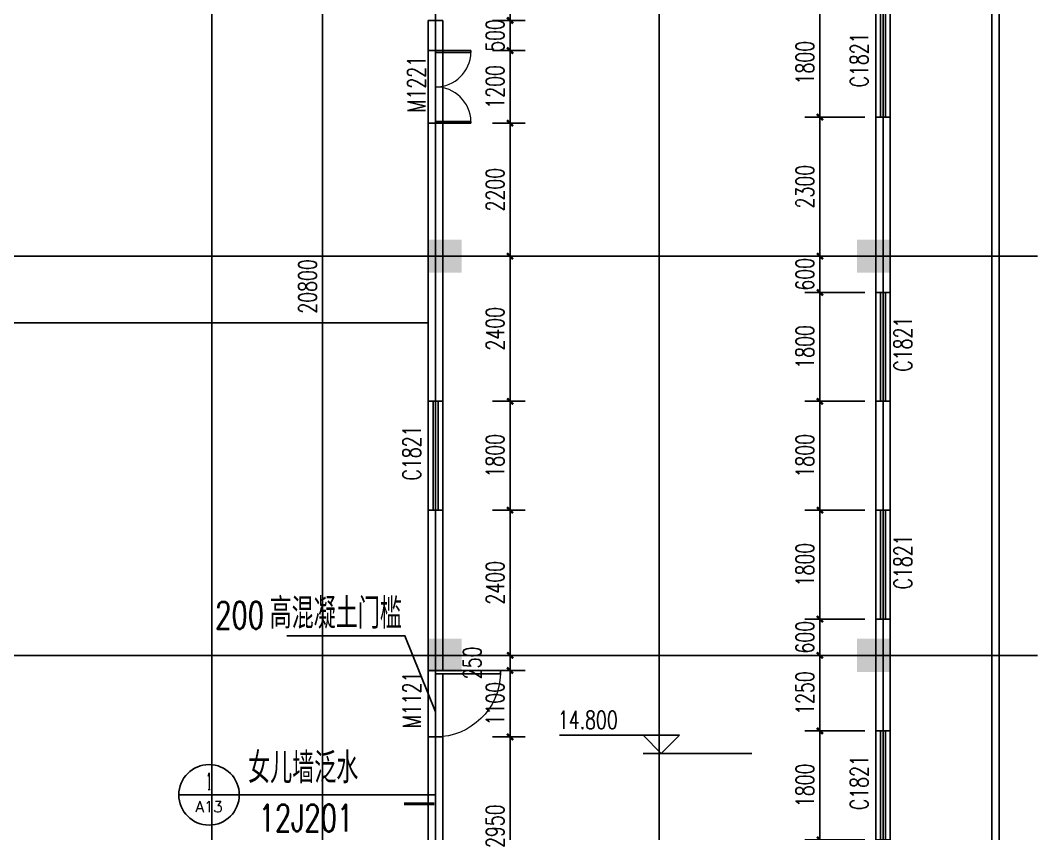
# Model space of a CAD drawing. Extents: x -522490 to 417652, y 450811 to 1108047.
# Drawn here: x 373278 to 390101, y 742020 to 755467 of the extents above; entities that cross this region are included whole.
import ezdxf
from ezdxf.enums import TextEntityAlignment as Align

# ---------------------------------------------------------------- set-up
doc = ezdxf.new("R2010")
doc.units = 0
doc.header["$LTSCALE"] = 1000
doc.header["$MEASUREMENT"] = 0
for name, color, linetype in [('COLU_HATCH', 2, 'Continuous'), ('DIM_ELEV', 3, 'Continuous'), ('DIM_IDEN', 3, 'Continuous'), ('DOTE', 1, 'Continuous'), ('PUB_DIM', 3, 'Continuous'), ('PUB_TEXT', 7, 'Continuous'), ('WALL', 9, 'Continuous'), ('WINDOW', 4, 'Continuous'), ('WINDOW_TEXT', 7, 'Continuous')]:
    doc.layers.add(name, color=color, linetype=linetype)
doc.styles.add('_TCH_DIM', font='SIMPLEX', dxfattribs={"bigfont": 'GBCBIG'})
doc.styles.add('_TCH_DIM_T3', font='SIMPLEX', dxfattribs={"width": 0.705882, "bigfont": 'GBCBIG'})
doc.styles.add('_TCH_LABEL', font='COMPLEX', dxfattribs={"bigfont": 'GBCBIG'})
doc.styles.add('_TCH_WINDOW', font='SIMPLEX', dxfattribs={"bigfont": 'GBCBIG'})
doc.dimstyles.new('_TCH_ARCH&&100', dxfattribs={"dimtxt": 297.5, "dimasz": 100, "dimexe": 250, "dimexo": 300, "dimgap": 100, "dimtad": 1, "dimdec": 0, "dimzin": 0, "dimdsep": 46, "dimtxsty": '_TCH_DIM_T3', "dimblk": 'ARCHTICK', "dimcen": 0.09, "dimclrt": 7, "dimazin": 2, "dimtfac": 1, "dimtdec": 0, "dimtix": 1, "dimtmove": 2, "dimatfit": 3, "dimfxl": 0, "dimtolj": 1, "dimtzin": 0, "dimarcsym": 0})

# ---------------------------------------------------------------- blocks, each defined once
blk = doc.blocks.new('_ArchTick')
at = {"color": 0, "linetype": 'ByBlock', "const_width": 0.4}
blk.add_lwpolyline([(-0.5, -0.5), (0.5, 0.5)], dxfattribs=at)
blk = doc.blocks.new('*D307')
at = {"layer": 'Defpoints', "color": 0}
for p in [(380786, 757267), (381376, 757267), (380786, 755467)]:
    blk.add_point(p, dxfattribs=at)
at = {"layer": 'PUB_DIM', "color": 0, "lineweight": -2}
for p, q in [((381086, 757267), (381626, 757267)), ((381376, 755467), (381376, 757267)), ((381086, 755467), (381626, 755467))]:
    blk.add_line(p, q, dxfattribs=at)
at = {"layer": 'PUB_DIM', "color": 0, "lineweight": -2, "xscale": 100, "yscale": 100, "zscale": 100}
for p, rotation in [((381376, 757267), 90), ((381376, 755467), 270)]:
    blk.add_blockref('_ArchTick', p, dxfattribs=dict(at, rotation=rotation))
at = {"layer": 'PUB_DIM', "color": 7, "insert": (381127, 756367), "char_height": 297.5, "attachment_point": 5, "rotation": 90, "style": '_TCH_DIM_T3'}
blk.add_mtext('\\A1;1800', dxfattribs=at)
blk = doc.blocks.new('*D308')
at = {"layer": 'Defpoints', "color": 0}
for p in [(380786, 755467), (381376, 755467), (380786, 754967)]:
    blk.add_point(p, dxfattribs=at)
at = {"layer": 'PUB_DIM', "color": 0, "lineweight": -2}
for p, q in [((381376, 755467), (381376, 755567)), ((381086, 755467), (381626, 755467)), ((381376, 754967), (381376, 755467)), ((381086, 754967), (381626, 754967)), ((381376, 754967), (381376, 754867))]:
    blk.add_line(p, q, dxfattribs=at)
at = {"layer": 'PUB_DIM', "color": 0, "lineweight": -2, "xscale": 100, "yscale": 100, "zscale": 100}
for p, rotation in [((381376, 755467), 270), ((381376, 754967), 90)]:
    blk.add_blockref('_ArchTick', p, dxfattribs=dict(at, rotation=rotation))
at = {"layer": 'PUB_DIM', "color": 7, "insert": (381127, 755217), "char_height": 297.5, "attachment_point": 5, "rotation": 90, "style": '_TCH_DIM_T3'}
blk.add_mtext('\\A1;500', dxfattribs=at)
blk = doc.blocks.new('*D309')
at = {"layer": 'Defpoints', "color": 0}
for p in [(380786, 754967), (381376, 754967), (380786, 753767)]:
    blk.add_point(p, dxfattribs=at)
at = {"layer": 'PUB_DIM', "color": 0, "lineweight": -2}
for p, q in [((381086, 754967), (381626, 754967)), ((381376, 753767), (381376, 754967)), ((381086, 753767), (381626, 753767))]:
    blk.add_line(p, q, dxfattribs=at)
at = {"layer": 'PUB_DIM', "color": 0, "lineweight": -2, "xscale": 100, "yscale": 100, "zscale": 100}
for p, rotation in [((381376, 754967), 90), ((381376, 753767), 270)]:
    blk.add_blockref('_ArchTick', p, dxfattribs=dict(at, rotation=rotation))
at = {"layer": 'PUB_DIM', "color": 7, "insert": (381127, 754367), "char_height": 297.5, "attachment_point": 5, "rotation": 90, "style": '_TCH_DIM_T3'}
blk.add_mtext('\\A1;1200', dxfattribs=at)
blk = doc.blocks.new('*D310')
at = {"layer": 'Defpoints', "color": 0}
for p in [(380786, 753767), (381376, 753767), (380786, 751568)]:
    blk.add_point(p, dxfattribs=at)
at = {"layer": 'PUB_DIM', "color": 0, "lineweight": -2}
for p, q in [((381086, 753767), (381626, 753767)), ((381376, 751568), (381376, 753767)), ((381086, 751568), (381626, 751568))]:
    blk.add_line(p, q, dxfattribs=at)
at = {"layer": 'PUB_DIM', "color": 0, "lineweight": -2, "xscale": 100, "yscale": 100, "zscale": 100}
for p, rotation in [((381376, 753767), 90), ((381376, 751568), 270)]:
    blk.add_blockref('_ArchTick', p, dxfattribs=dict(at, rotation=rotation))
at = {"layer": 'PUB_DIM', "color": 7, "insert": (381127, 752668), "char_height": 297.5, "attachment_point": 5, "rotation": 90, "style": '_TCH_DIM_T3'}
blk.add_mtext('\\A1;2200', dxfattribs=at)
blk = doc.blocks.new('*D311')
at = {"layer": 'Defpoints', "color": 0}
for p in [(380786, 751568), (381376, 751568), (380786, 749168)]:
    blk.add_point(p, dxfattribs=at)
at = {"layer": 'PUB_DIM', "color": 0, "lineweight": -2}
for p, q in [((381086, 751568), (381626, 751568)), ((381376, 749168), (381376, 751568)), ((381086, 749168), (381626, 749168))]:
    blk.add_line(p, q, dxfattribs=at)
at = {"layer": 'PUB_DIM', "color": 0, "lineweight": -2, "xscale": 100, "yscale": 100, "zscale": 100}
for p, rotation in [((381376, 751568), 90), ((381376, 749168), 270)]:
    blk.add_blockref('_ArchTick', p, dxfattribs=dict(at, rotation=rotation))
at = {"layer": 'PUB_DIM', "color": 7, "insert": (381127, 750368), "char_height": 297.5, "attachment_point": 5, "rotation": 90, "style": '_TCH_DIM_T3'}
blk.add_mtext('\\A1;2400', dxfattribs=at)
blk = doc.blocks.new('*D312')
at = {"layer": 'Defpoints', "color": 0}
for p in [(380786, 749168), (381376, 749168), (380786, 747368)]:
    blk.add_point(p, dxfattribs=at)
at = {"layer": 'PUB_DIM', "color": 0, "lineweight": -2}
for p, q in [((381086, 749168), (381626, 749168)), ((381376, 747368), (381376, 749168)), ((381086, 747368), (381626, 747368))]:
    blk.add_line(p, q, dxfattribs=at)
at = {"layer": 'PUB_DIM', "color": 0, "lineweight": -2, "xscale": 100, "yscale": 100, "zscale": 100}
for p, rotation in [((381376, 749168), 90), ((381376, 747368), 270)]:
    blk.add_blockref('_ArchTick', p, dxfattribs=dict(at, rotation=rotation))
at = {"layer": 'PUB_DIM', "color": 7, "insert": (381127, 748268), "char_height": 297.5, "attachment_point": 5, "rotation": 90, "style": '_TCH_DIM_T3'}
blk.add_mtext('\\A1;1800', dxfattribs=at)
blk = doc.blocks.new('*D313')
at = {"layer": 'Defpoints', "color": 0}
for p in [(380786, 747368), (381376, 747368), (380786, 744968)]:
    blk.add_point(p, dxfattribs=at)
at = {"layer": 'PUB_DIM', "color": 0, "lineweight": -2}
for p, q in [((381086, 747368), (381626, 747368)), ((381376, 744968), (381376, 747368)), ((381086, 744968), (381626, 744968))]:
    blk.add_line(p, q, dxfattribs=at)
at = {"layer": 'PUB_DIM', "color": 0, "lineweight": -2, "xscale": 100, "yscale": 100, "zscale": 100}
for p, rotation in [((381376, 747368), 90), ((381376, 744968), 270)]:
    blk.add_blockref('_ArchTick', p, dxfattribs=dict(at, rotation=rotation))
at = {"layer": 'PUB_DIM', "color": 7, "insert": (381127, 746168), "char_height": 297.5, "attachment_point": 5, "rotation": 90, "style": '_TCH_DIM_T3'}
blk.add_mtext('\\A1;2400', dxfattribs=at)
blk = doc.blocks.new('*D314')
at = {"layer": 'Defpoints', "color": 0}
for p in [(380786, 744968), (381376, 744968), (380786, 744718)]:
    blk.add_point(p, dxfattribs=at)
at = {"layer": 'PUB_DIM', "color": 0, "lineweight": -2}
for p, q in [((381086, 744968), (381626, 744968)), ((381376, 744718), (381376, 744968)), ((381086, 744718), (381626, 744718))]:
    blk.add_line(p, q, dxfattribs=at)
at = {"layer": 'PUB_DIM', "color": 0, "lineweight": -2, "xscale": 100, "yscale": 100, "zscale": 100}
for p, rotation in [((381376, 744968), 90), ((381376, 744718), 270)]:
    blk.add_blockref('_ArchTick', p, dxfattribs=dict(at, rotation=rotation))
at = {"layer": 'PUB_DIM', "color": 7, "insert": (380751, 744843), "char_height": 297.5, "attachment_point": 5, "rotation": 90, "style": '_TCH_DIM_T3'}
blk.add_mtext('\\A1;250', dxfattribs=at)
blk = doc.blocks.new('*D315')
at = {"layer": 'Defpoints', "color": 0}
for p in [(380786, 744718), (381376, 744718), (380786, 743618)]:
    blk.add_point(p, dxfattribs=at)
at = {"layer": 'PUB_DIM', "color": 0, "lineweight": -2}
for p, q in [((381086, 744718), (381626, 744718)), ((381376, 743618), (381376, 744718)), ((381086, 743618), (381626, 743618))]:
    blk.add_line(p, q, dxfattribs=at)
at = {"layer": 'PUB_DIM', "color": 0, "lineweight": -2, "xscale": 100, "yscale": 100, "zscale": 100}
for p, rotation in [((381376, 744718), 90), ((381376, 743618), 270)]:
    blk.add_blockref('_ArchTick', p, dxfattribs=dict(at, rotation=rotation))
at = {"layer": 'PUB_DIM', "color": 7, "insert": (381127, 744168), "char_height": 297.5, "attachment_point": 5, "rotation": 90, "style": '_TCH_DIM_T3'}
blk.add_mtext('\\A1;1100', dxfattribs=at)
blk = doc.blocks.new('*D316')
at = {"layer": 'Defpoints', "color": 0}
for p in [(380786, 743618), (381376, 743618), (380786, 740668)]:
    blk.add_point(p, dxfattribs=at)
at = {"layer": 'PUB_DIM', "color": 0, "lineweight": -2}
for p, q in [((381086, 743618), (381626, 743618)), ((381376, 740668), (381376, 743618)), ((381086, 740668), (381626, 740668))]:
    blk.add_line(p, q, dxfattribs=at)
at = {"layer": 'PUB_DIM', "color": 0, "lineweight": -2, "xscale": 100, "yscale": 100, "zscale": 100}
for p, rotation in [((381376, 743618), 90), ((381376, 740668), 270)]:
    blk.add_blockref('_ArchTick', p, dxfattribs=dict(at, rotation=rotation))
at = {"layer": 'PUB_DIM', "color": 7, "insert": (381127, 742143), "char_height": 297.5, "attachment_point": 5, "rotation": 90, "style": '_TCH_DIM_T3'}
blk.add_mtext('\\A1;2950', dxfattribs=at)
blk = doc.blocks.new('*D321')
at = {"layer": 'Defpoints', "color": 0}
for p in [(386500, 743718), (387544, 743718), (387544, 741918)]:
    blk.add_point(p, dxfattribs=at)
at = {"layer": 'PUB_DIM', "color": 0, "lineweight": -2}
for p, q in [((387244, 743718), (386250, 743718)), ((386500, 741918), (386500, 743718)), ((387244, 741918), (386250, 741918))]:
    blk.add_line(p, q, dxfattribs=at)
at = {"layer": 'PUB_DIM', "color": 0, "lineweight": -2, "xscale": 100, "yscale": 100, "zscale": 100}
for p, rotation in [((386500, 743718), 90), ((386500, 741918), 270)]:
    blk.add_blockref('_ArchTick', p, dxfattribs=dict(at, rotation=rotation))
at = {"layer": 'PUB_DIM', "color": 7, "insert": (386251, 742818), "char_height": 297.5, "attachment_point": 5, "rotation": 90, "style": '_TCH_DIM_T3'}
blk.add_mtext('\\A1;1800', dxfattribs=at)
blk = doc.blocks.new('*D322')
at = {"layer": 'Defpoints', "color": 0}
for p in [(386500, 744968), (387544, 744968), (387544, 743718)]:
    blk.add_point(p, dxfattribs=at)
at = {"layer": 'PUB_DIM', "color": 0, "lineweight": -2}
for p, q in [((387244, 744968), (386250, 744968)), ((386500, 743718), (386500, 744968)), ((387244, 743718), (386250, 743718))]:
    blk.add_line(p, q, dxfattribs=at)
at = {"layer": 'PUB_DIM', "color": 0, "lineweight": -2, "xscale": 100, "yscale": 100, "zscale": 100}
for p, rotation in [((386500, 744968), 90), ((386500, 743718), 270)]:
    blk.add_blockref('_ArchTick', p, dxfattribs=dict(at, rotation=rotation))
at = {"layer": 'PUB_DIM', "color": 7, "insert": (386251, 744343), "char_height": 297.5, "attachment_point": 5, "rotation": 90, "style": '_TCH_DIM_T3'}
blk.add_mtext('\\A1;1250', dxfattribs=at)
blk = doc.blocks.new('*D323')
at = {"layer": 'Defpoints', "color": 0}
for p in [(386500, 745568), (387544, 745568), (387544, 744968)]:
    blk.add_point(p, dxfattribs=at)
at = {"layer": 'PUB_DIM', "color": 0, "lineweight": -2}
for p, q in [((386500, 745568), (386500, 745668)), ((387244, 745568), (386250, 745568)), ((386500, 744968), (386500, 745568)), ((387244, 744968), (386250, 744968)), ((386500, 744968), (386500, 744868))]:
    blk.add_line(p, q, dxfattribs=at)
at = {"layer": 'PUB_DIM', "color": 0, "lineweight": -2, "xscale": 100, "yscale": 100, "zscale": 100}
for p, rotation in [((386500, 745568), 270), ((386500, 744968), 90)]:
    blk.add_blockref('_ArchTick', p, dxfattribs=dict(at, rotation=rotation))
at = {"layer": 'PUB_DIM', "color": 7, "insert": (386251, 745268), "char_height": 297.5, "attachment_point": 5, "rotation": 90, "style": '_TCH_DIM_T3'}
blk.add_mtext('\\A1;600', dxfattribs=at)
blk = doc.blocks.new('*D324')
at = {"layer": 'Defpoints', "color": 0}
for p in [(386500, 747368), (387544, 747368), (387544, 745568)]:
    blk.add_point(p, dxfattribs=at)
at = {"layer": 'PUB_DIM', "color": 0, "lineweight": -2}
for p, q in [((387244, 747368), (386250, 747368)), ((386500, 745568), (386500, 747368)), ((387244, 745568), (386250, 745568))]:
    blk.add_line(p, q, dxfattribs=at)
at = {"layer": 'PUB_DIM', "color": 0, "lineweight": -2, "xscale": 100, "yscale": 100, "zscale": 100}
for p, rotation in [((386500, 747368), 90), ((386500, 745568), 270)]:
    blk.add_blockref('_ArchTick', p, dxfattribs=dict(at, rotation=rotation))
at = {"layer": 'PUB_DIM', "color": 7, "insert": (386251, 746468), "char_height": 297.5, "attachment_point": 5, "rotation": 90, "style": '_TCH_DIM_T3'}
blk.add_mtext('\\A1;1800', dxfattribs=at)
blk = doc.blocks.new('*D325')
at = {"layer": 'Defpoints', "color": 0}
for p in [(386500, 749168), (387544, 749168), (387544, 747368)]:
    blk.add_point(p, dxfattribs=at)
at = {"layer": 'PUB_DIM', "color": 0, "lineweight": -2}
for p, q in [((387244, 749168), (386250, 749168)), ((386500, 747368), (386500, 749168)), ((387244, 747368), (386250, 747368))]:
    blk.add_line(p, q, dxfattribs=at)
at = {"layer": 'PUB_DIM', "color": 0, "lineweight": -2, "xscale": 100, "yscale": 100, "zscale": 100}
for p, rotation in [((386500, 749168), 90), ((386500, 747368), 270)]:
    blk.add_blockref('_ArchTick', p, dxfattribs=dict(at, rotation=rotation))
at = {"layer": 'PUB_DIM', "color": 7, "insert": (386251, 748268), "char_height": 297.5, "attachment_point": 5, "rotation": 90, "style": '_TCH_DIM_T3'}
blk.add_mtext('\\A1;1800', dxfattribs=at)
blk = doc.blocks.new('*D326')
at = {"layer": 'Defpoints', "color": 0}
for p in [(386500, 750968), (387544, 750968), (387544, 749168)]:
    blk.add_point(p, dxfattribs=at)
at = {"layer": 'PUB_DIM', "color": 0, "lineweight": -2}
for p, q in [((387244, 750968), (386250, 750968)), ((386500, 749168), (386500, 750968)), ((387244, 749168), (386250, 749168))]:
    blk.add_line(p, q, dxfattribs=at)
at = {"layer": 'PUB_DIM', "color": 0, "lineweight": -2, "xscale": 100, "yscale": 100, "zscale": 100}
for p, rotation in [((386500, 750968), 90), ((386500, 749168), 270)]:
    blk.add_blockref('_ArchTick', p, dxfattribs=dict(at, rotation=rotation))
at = {"layer": 'PUB_DIM', "color": 7, "insert": (386251, 750068), "char_height": 297.5, "attachment_point": 5, "rotation": 90, "style": '_TCH_DIM_T3'}
blk.add_mtext('\\A1;1800', dxfattribs=at)
blk = doc.blocks.new('*D327')
at = {"layer": 'Defpoints', "color": 0}
for p in [(386500, 751568), (387544, 751568), (387544, 750968)]:
    blk.add_point(p, dxfattribs=at)
at = {"layer": 'PUB_DIM', "color": 0, "lineweight": -2}
for p, q in [((386500, 751568), (386500, 751668)), ((387244, 751568), (386250, 751568)), ((386500, 750968), (386500, 751568)), ((387244, 750968), (386250, 750968)), ((386500, 750968), (386500, 750868))]:
    blk.add_line(p, q, dxfattribs=at)
at = {"layer": 'PUB_DIM', "color": 0, "lineweight": -2, "xscale": 100, "yscale": 100, "zscale": 100}
for p, rotation in [((386500, 751568), 270), ((386500, 750968), 90)]:
    blk.add_blockref('_ArchTick', p, dxfattribs=dict(at, rotation=rotation))
at = {"layer": 'PUB_DIM', "color": 7, "insert": (386251, 751268), "char_height": 297.5, "attachment_point": 5, "rotation": 90, "style": '_TCH_DIM_T3'}
blk.add_mtext('\\A1;600', dxfattribs=at)
blk = doc.blocks.new('*D328')
at = {"layer": 'Defpoints', "color": 0}
for p in [(386500, 753868), (387544, 753868), (387544, 751568)]:
    blk.add_point(p, dxfattribs=at)
at = {"layer": 'PUB_DIM', "color": 0, "lineweight": -2}
for p, q in [((387244, 753868), (386250, 753868)), ((386500, 751568), (386500, 753868)), ((387244, 751568), (386250, 751568))]:
    blk.add_line(p, q, dxfattribs=at)
at = {"layer": 'PUB_DIM', "color": 0, "lineweight": -2, "xscale": 100, "yscale": 100, "zscale": 100}
for p, rotation in [((386500, 753868), 90), ((386500, 751568), 270)]:
    blk.add_blockref('_ArchTick', p, dxfattribs=dict(at, rotation=rotation))
at = {"layer": 'PUB_DIM', "color": 7, "insert": (386251, 752718), "char_height": 297.5, "attachment_point": 5, "rotation": 90, "style": '_TCH_DIM_T3'}
blk.add_mtext('\\A1;2300', dxfattribs=at)
blk = doc.blocks.new('*D329')
at = {"layer": 'Defpoints', "color": 0}
for p in [(386500, 755668), (387544, 755668), (387544, 753868)]:
    blk.add_point(p, dxfattribs=at)
at = {"layer": 'PUB_DIM', "color": 0, "lineweight": -2}
for p, q in [((387244, 755668), (386250, 755668)), ((386500, 753868), (386500, 755668)), ((387244, 753868), (386250, 753868))]:
    blk.add_line(p, q, dxfattribs=at)
at = {"layer": 'PUB_DIM', "color": 0, "lineweight": -2, "xscale": 100, "yscale": 100, "zscale": 100}
for p, rotation in [((386500, 755668), 90), ((386500, 753868), 270)]:
    blk.add_blockref('_ArchTick', p, dxfattribs=dict(at, rotation=rotation))
at = {"layer": 'PUB_DIM', "color": 7, "insert": (386251, 754768), "char_height": 297.5, "attachment_point": 5, "rotation": 90, "style": '_TCH_DIM_T3'}
blk.add_mtext('\\A1;1800', dxfattribs=at)
blk = doc.blocks.new('*D881')
at = {"layer": 'Defpoints', "color": 0}
for p in [(378277, 761468), (379144, 761468), (379144, 740668)]:
    blk.add_point(p, dxfattribs=at)
at = {"layer": 'PUB_DIM', "color": 0, "lineweight": -2}
for p, q in [((378844, 761468), (378027, 761468)), ((378277, 740668), (378277, 761468)), ((378844, 740668), (378027, 740668))]:
    blk.add_line(p, q, dxfattribs=at)
at = {"layer": 'PUB_DIM', "color": 0, "lineweight": -2, "xscale": 100, "yscale": 100, "zscale": 100}
for p, rotation in [((378277, 761468), 90), ((378277, 740668), 270)]:
    blk.add_blockref('_ArchTick', p, dxfattribs=dict(at, rotation=rotation))
at = {"layer": 'PUB_DIM', "color": 7, "insert": (378028, 751068), "char_height": 297.5, "attachment_point": 5, "rotation": 90, "style": '_TCH_DIM_T3'}
blk.add_mtext('\\A1;20800', dxfattribs=at)
blk = doc.blocks.new('$TCHSYS$WIN2D')
for p, q in [((-0.5, 0.5), (0.5, 0.5)), ((-0.5, 0.5), (-0.5, -0.5)), ((0.5, 0.5), (0.5, -0.5)), ((0.5, 0.1667), (-0.5, 0.1667)), ((0.5, -0.1667), (-0.5, -0.1667)), ((-0.5, -0.5), (0.5, -0.5))]:
    blk.add_line(p, q)
blk = doc.blocks.new('$DorLib2D$00000002')
for p, q in [((-0.5, 0), (-0.5, 0.4875)), ((-0.475, 0.4875), (-0.5, 0.4875)), ((-0.475, 0), (-0.475, 0.4875)), ((0.475, 0), (0.475, 0.4875)), ((0.475, 0.4875), (0.5, 0.4875)), ((0.5, 0), (0.5, 0.4875)), ((-0.5, 0), (-0.475, 0)), ((0.5, 0), (0.475, 0))]:
    blk.add_line(p, q)
at = {"lineweight": 13}
for centre, start, end in [((-0.4875, 0), 0, 88.53072), ((0.4875, 0), 91.46928, 180)]:
    blk.add_arc(centre, 0.4875, start, end, dxfattribs=at)
blk = doc.blocks.new('$DorLib2D$00000001')
for p, q in [((0.45, 0.975), (0.5, 0.975)), ((0.45, 0), (0.45, 0.975)), ((0.5, 0), (0.5, 0.975)), ((0.5, 0), (0.45, 0))]:
    blk.add_line(p, q)
at = {"lineweight": 13}
blk.add_arc((0.475, 0), 0.975, 91.4693, 180, dxfattribs=at)

msp = doc.modelspace()

# ---------------------------------------------------------------- hatches: boundary and pattern name
at = {"layer": 'COLU_HATCH'}
for points in [[(380574.3, 751292.9), (380574.3, 751842.9), (380024.3, 751842.9), (380024.3, 751292.9)], [(387664.3, 751292.9), (387664.3, 751842.9), (387114.3, 751842.9), (387114.3, 751292.9)], [(380574.3, 744692.9), (380574.3, 745242.9), (380024.3, 745242.9), (380024.3, 744692.9)], [(387664.3, 744692.9), (387664.3, 745242.9), (387114.3, 745242.9), (387114.3, 744692.9)]]:
    msp.add_hatch(color=256, dxfattribs=at).paths.add_polyline_path(points)

# ---------------------------------------------------------------- linework, layer by layer
for p, q in [((380024.3, 753767.4), (380024.3, 754967.4)), ((380264.3, 753767.4), (380264.3, 754967.4)), ((352344.3, 750467.9), (380024.3, 750467.9)), ((380024.3, 743617.9), (380024.3, 744717.9)), ((380264.3, 743617.9), (380264.3, 744662.9))]:
    msp.add_line(p, q)
for points in [[(352224.3, 764087.9), (389464.3, 764087.9), (389464.3, 736847.9), (352224.3, 736847.9)], [(352344.3, 763967.9), (389344.3, 763967.9), (389344.3, 736967.9), (352344.3, 736967.9)]]:
    msp.add_lwpolyline(points, close=True)
msp.add_lwpolyline([(380144.3, 744031.6), (379636.1, 745292.2), (377686.2, 745292.2)])
at = {"layer": 'DIM_ELEV'}
for p, q in [((384175.2, 743645.5), (382196.2, 743645.5)), ((383875.2, 743345.5), (383575.2, 743645.5)), ((383875.2, 743345.5), (384175.2, 743645.5)), ((385375.2, 743345.5), (383575.2, 743345.5))]:
    msp.add_line(p, q, dxfattribs=at)
at = {"layer": 'DIM_IDEN'}
for p, q in [((376898.2, 742660.8), (375898.2, 742660.8)), ((378151, 742660.8), (376898.2, 742660.8)), ((380124.7, 742660.8), (378151, 742660.8))]:
    msp.add_line(p, q, dxfattribs=at)
at = {"layer": 'DIM_IDEN', "const_width": 50}
msp.add_lwpolyline([(380124.7, 742510.8), (379624.7, 742510.8)], dxfattribs=at)
at = {"layer": 'DIM_IDEN'}
msp.add_circle((376398.2, 742660.8), 500, dxfattribs=at)
at = {"layer": 'DOTE'}
for p, q in [((376444.3, 735590.4), (376444.3, 764967.9)), ((380144.3, 735590.4), (380144.3, 764967.9)), ((383844.3, 735590.4), (383844.3, 764967.9)), ((387544.3, 735590.4), (387544.3, 764967.9)), ((389344.3, 735590.4), (389344.3, 764967.9)), ((351344.3, 751567.9), (390100.6, 751567.9)), ((351344.3, 744967.9), (390100.6, 744967.9))]:
    msp.add_line(p, q, dxfattribs=at)
at = {"layer": 'WALL', "color": 5}
for p, q in [((380024.3, 755467.4), (380024.3, 754967.4)), ((380264.3, 755467.4), (380024.3, 755467.4)), ((380264.3, 754967.4), (380264.3, 755467.4)), ((380024.3, 754967.4), (380264.3, 754967.4)), ((387424.3, 753867.9), (387424.3, 750967.9)), ((387664.3, 753867.9), (387424.3, 753867.9)), ((387664.3, 750967.9), (387664.3, 753867.9)), ((380024.3, 753767.4), (380024.3, 749167.9)), ((380264.3, 753767.4), (380024.3, 753767.4)), ((380264.3, 749167.9), (380264.3, 753767.4)), ((387424.3, 750967.9), (387664.3, 750967.9)), ((380024.3, 749167.9), (380264.3, 749167.9)), ((387424.3, 749167.9), (387424.3, 747367.9)), ((387664.3, 749167.9), (387424.3, 749167.9)), ((387664.3, 747367.9), (387664.3, 749167.9)), ((380024.3, 747367.9), (380024.3, 744717.9)), ((380264.3, 747367.9), (380024.3, 747367.9)), ((380264.3, 744717.9), (380264.3, 747367.9)), ((387424.3, 747367.9), (387664.3, 747367.9)), ((387424.3, 745567.9), (387424.3, 743717.9)), ((387664.3, 745567.9), (387424.3, 745567.9)), ((387664.3, 743717.9), (387664.3, 745567.9)), ((380024.3, 744717.9), (380264.3, 744717.9)), ((380264.3, 743617.9), (380024.3, 743617.9)), ((380024.3, 743617.9), (380024.3, 740547.9)), ((380264.3, 740787.9), (380264.3, 743617.9)), ((387424.3, 743717.9), (387664.3, 743717.9))]:
    msp.add_line(p, q, dxfattribs=at)

# ---------------------------------------------------------------- block references
at = {"layer": 'WINDOW'}
ref = msp.add_blockref('$TCHSYS$WIN2D', (387544.3, 754767.9), dxfattribs=dict(at, xscale=1800, yscale=240, zscale=1800, rotation=270))
ref.add_attrib('A', 'C1821', (387298.1, 754357.9), dxfattribs={"layer": 'WINDOW_TEXT', "height": 297.5, "rotation": 90, "style": '_TCH_WINDOW', "width": 0.705882})
ref = msp.add_blockref('$DorLib2D$00000002', (380144.3, 754367.4), dxfattribs=dict(at, xscale=1200, yscale=1200, zscale=1200, rotation=270))
ref.add_attrib('A', 'M1221', (379976, 753942.4), dxfattribs={"layer": 'WINDOW_TEXT', "height": 297.5, "rotation": 90, "style": '_TCH_WINDOW', "width": 0.705882})
ref = msp.add_blockref('$TCHSYS$WIN2D', (387544.3, 750067.9), dxfattribs=dict(at, xscale=-1800, yscale=-240, zscale=-1800, rotation=270))
ref.add_attrib('A', 'C1821', (388022.3, 749657.9), dxfattribs={"layer": 'WINDOW_TEXT', "height": 297.5, "rotation": 90, "style": '_TCH_WINDOW', "width": 0.705882})
ref = msp.add_blockref('$TCHSYS$WIN2D', (380144.3, 748267.9), dxfattribs=dict(at, xscale=1800, yscale=240, zscale=1800, rotation=270))
ref.add_attrib('A', 'C1821', (379898.1, 747857.9), dxfattribs={"layer": 'WINDOW_TEXT', "height": 297.5, "rotation": 90, "style": '_TCH_WINDOW', "width": 0.705882})
ref = msp.add_blockref('$TCHSYS$WIN2D', (387544.3, 746467.9), dxfattribs=dict(at, xscale=-1800, yscale=-240, zscale=-1800, rotation=270))
ref.add_attrib('A', 'C1821', (388022.3, 746057.9), dxfattribs={"layer": 'WINDOW_TEXT', "height": 297.5, "rotation": 90, "style": '_TCH_WINDOW', "width": 0.705882})
ref = msp.add_blockref('$DorLib2D$00000001', (380144.3, 744167.9), dxfattribs=dict(at, xscale=-1100, yscale=1100, zscale=-1100, rotation=270))
ref.add_attrib('A', 'M1121', (379898.1, 743762.9), dxfattribs={"layer": 'WINDOW_TEXT', "height": 297.5, "rotation": 90, "style": '_TCH_WINDOW', "width": 0.705882})
ref = msp.add_blockref('$TCHSYS$WIN2D', (387544.3, 742817.9), dxfattribs=dict(at, xscale=1800, yscale=240, zscale=1800, rotation=270))
ref.add_attrib('A', 'C1821', (387298.1, 742407.9), dxfattribs={"layer": 'WINDOW_TEXT', "height": 297.5, "rotation": 90, "style": '_TCH_WINDOW', "width": 0.705882})

# ---------------------------------------------------------------- texts
at = {"layer": 'PUB_TEXT', "style": '_TCH_DIM'}
for s, p in [('高混凝土门槛', (377398.6, 745408.4)), ('女儿墙泛水', (377043.8, 742853.3))]:
    msp.add_text(s, height=506.38, dxfattribs=at).set_placement(p)
at = {"layer": 'PUB_TEXT', "style": '_TCH_DIM', "width": 0.705882}
for s, height, p in [('200', 446.25, (376498.6, 745408.4)), ('14.800', 297.5, (382166.2, 743750.5)), ('12J201', 446.25, (377217.6, 742057.1))]:
    msp.add_text(s, height=height, dxfattribs=at).set_placement(p)
at = {"layer": 'PUB_TEXT', "style": '_TCH_LABEL'}
for s, height, p, p2 in [('1', 271.1, (376365.9, 742752), (376430.5, 742752)), ('A13', 181.14, (376173.9, 742373.4), (376622.5, 742373.4))]:
    msp.add_text(s, height=height, dxfattribs=at).set_placement(p, p2, align=Align.FIT)

# ---------------------------------------------------------------- dimensions: what is measured, and where the dimension line sits
at = {"layer": 'PUB_DIM'}
for p1, p2, distance, picture, middle in [((379144.3, 740667.9), (379144.3, 761467.9), 867.1, '*D881', (378028.4, 751067.9)), ((380785.5, 755467.4), (380785.5, 757267.4), -590.6, '*D307', (381127.4, 756367.4)), ((387544.3, 753867.9), (387544.3, 755667.9), 1044.8, '*D329', (386250.8, 754767.9)), ((380785.5, 754967.4), (380785.5, 755467.4), -590.6, '*D308', (381127.4, 755217.4)), ((380785.5, 753767.4), (380785.5, 754967.4), -590.6, '*D309', (381127.4, 754367.4)), ((387544.3, 751567.9), (387544.3, 753867.9), 1044.8, '*D328', (386250.8, 752717.9)), ((380785.5223, 751567.855), (380785.5223, 753767.4162), -590.5895, '*D310', (381127.3619, 752667.6356)), ((387544.3, 750967.9), (387544.3, 751567.9), 1044.8, '*D327', (386250.8, 751267.9)), ((380785.5, 749167.9), (380785.5, 751567.9), -590.6, '*D311', (381127.4, 750367.9)), ((387544.3, 749167.9), (387544.3, 750967.9), 1044.8, '*D326', (386250.8, 750067.9)), ((380785.5, 747367.9), (380785.5, 749167.9), -590.6, '*D312', (381127.4, 748267.9)), ((387544.3, 747367.9), (387544.3, 749167.9), 1044.8, '*D325', (386250.8, 748267.9)), ((380785.5, 744967.9), (380785.5, 747367.9), -590.6, '*D313', (381127.4, 746167.9)), ((387544.3, 745567.9), (387544.3, 747367.9), 1044.8, '*D324', (386250.8, 746467.9)), ((387544.3, 744967.9), (387544.3, 745567.9), 1044.8, '*D323', (386250.8, 745267.9)), ((387544.3, 743717.9), (387544.3, 744967.9), 1044.8, '*D322', (386250.8, 744342.9)), ((380785.5, 743617.9), (380785.5, 744717.9), -590.6, '*D315', (381127.4, 744167.9)), ((387544.3, 741917.9), (387544.3, 743717.9), 1044.8, '*D321', (386250.8, 742817.9)), ((380785.5, 740667.9), (380785.5, 743617.9), -590.6, '*D316', (381127.4, 742142.9))]:
    dim = msp.add_aligned_dim(p1=p1, p2=p2, distance=distance, dimstyle='_TCH_ARCH&&100', dxfattribs=at)
    dim.commit()
    dim.dimension.update_dxf_attribs({"geometry": picture, "text_midpoint": middle})
dim = msp.add_linear_dim(base=(381376.1, 744967.9), p1=(380785.5, 744717.9), p2=(380785.5, 744967.9), angle=90, dimstyle='_TCH_ARCH&&100', dxfattribs=at)
dim.commit()
dim.dimension.update_dxf_attribs({"geometry": '*D314', "text_midpoint": (380751.1, 744842.9), "dimtype": 129})

doc.saveas('drawing.dxf')
